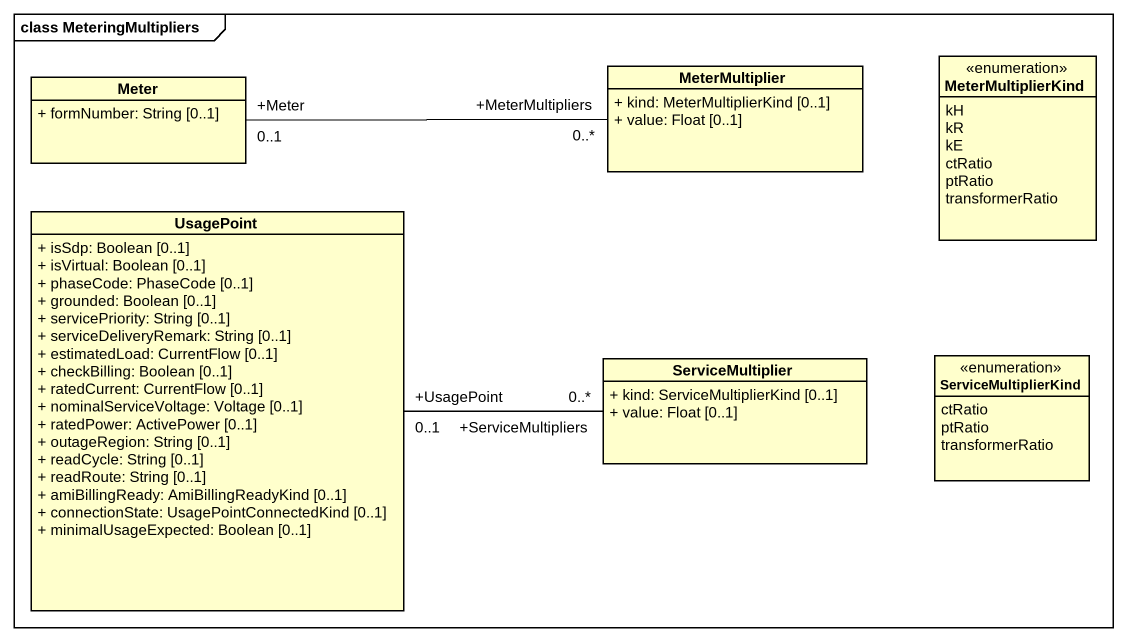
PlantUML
@startuml
mainframe class MeteringMultipliers
hide circle
hide empty members
skinparam classAttributeIconSize 0
class MeterMultiplier {
  + kind: MeterMultiplierKind [0..1]
  + value: Float [0..1]
}
enum MeterMultiplierKind {
  kH
  kR
  kE
  ctRatio
  ptRatio
  transformerRatio
}
class Meter {
  + formNumber: String [0..1]
}
class UsagePoint {
  + isSdp: Boolean [0..1]
  + isVirtual: Boolean [0..1]
  + phaseCode: PhaseCode [0..1]
  + grounded: Boolean [0..1]
  + servicePriority: String [0..1]
  + serviceDeliveryRemark: String [0..1]
  + estimatedLoad: CurrentFlow [0..1]
  + checkBilling: Boolean [0..1]
  + ratedCurrent: CurrentFlow [0..1]
  + nominalServiceVoltage: Voltage [0..1]
  + ratedPower: ActivePower [0..1]
  + outageRegion: String [0..1]
  + readCycle: String [0..1]
  + readRoute: String [0..1]
  + amiBillingReady: AmiBillingReadyKind [0..1]
  + connectionState: UsagePointConnectedKind [0..1]
  + minimalUsageExpected: Boolean [0..1]
}
class ServiceMultiplier {
  + kind: ServiceMultiplierKind [0..1]
  + value: Float [0..1]
}
enum ServiceMultiplierKind {
  ctRatio
  ptRatio
  transformerRatio
}
Meter "+Meter\n0..1" -right- "+MeterMultipliers\n0..*" MeterMultiplier
UsagePoint "+UsagePoint\n0..1" -right- "+ServiceMultipliers\n0..*" ServiceMultiplier
@enduml
